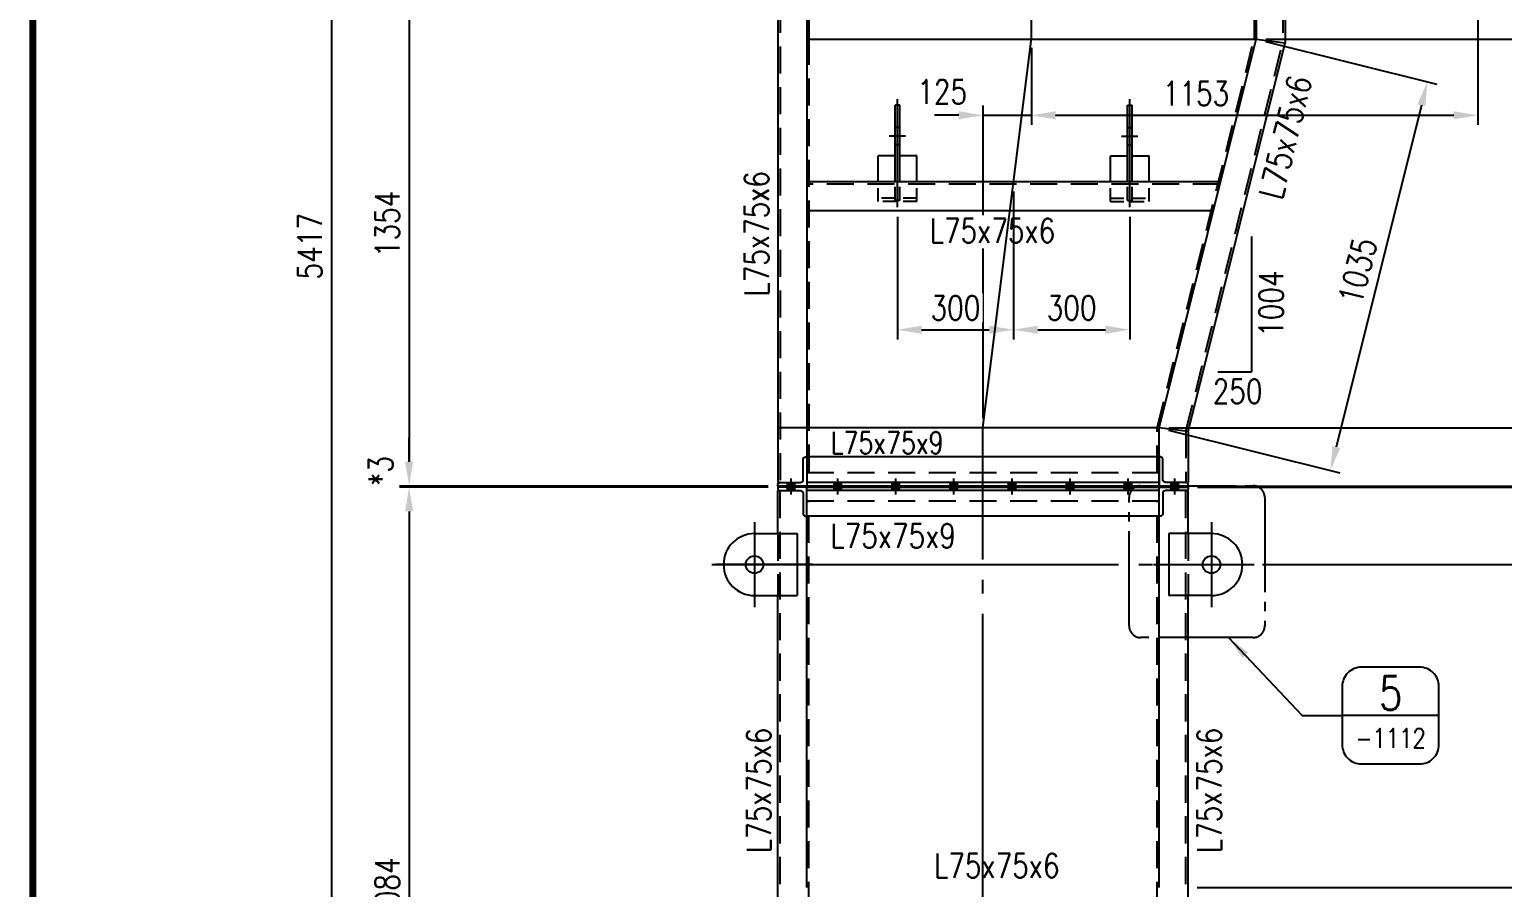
# Model space of a CAD drawing. Header units: millimetres. Extents: x 0 to 134087, y -49114 to 20834.
# Drawn here: x 24335 to 28139, y -40009 to -37793 of the extents above; entities that cross this region are included whole.
import ezdxf
from ezdxf.enums import TextEntityAlignment as Align

# ---------------------------------------------------------------- set-up
doc = ezdxf.new("R2010")
doc.units = ezdxf.units.MM
doc.header["$LTSCALE"] = 35
for name, pattern in [('JNK-CENTER', [34, 30, -1.5, 1, -1.5]), ('JNK-HIDDEN', [3, 2, -1]), ('PH2', [15, 10, -1, 1, -1, 1, -1])]:
    doc.linetypes.add(name, pattern=pattern)
for name, color, linetype in [('CEN-R', 1, 'JNK-CENTER'), ('CON-G', 3, 'Continuous'), ('CON-W', 7, 'Continuous'), ('CON-Y', 2, 'Continuous'), ('det', 2, 'PH2'), ('Dim-W', 7, 'Continuous'), ('HID-Y', 2, 'JNK-HIDDEN'), ('STL-OBJT', 7, 'Continuous'), ('TXTD-Y', 2, 'Continuous'), ('TXTN-G', 3, 'Continuous')]:
    doc.layers.add(name, color=color, linetype=linetype)
doc.styles.add('SIMPLEX', font='simplex.shx', dxfattribs={"width": 0.8})
doc.dimstyles.new('DIM25', dxfattribs={"dimscale": 25, "dimtxt": 2.5, "dimasz": 2.5, "dimexe": 1, "dimexo": 1, "dimgap": 1, "dimtad": 1, "dimdec": 1, "dimdsep": 46, "dimtxsty": 'SIMPLEX', "dimcen": 0, "dimclrt": 2, "dimazin": 2, "dimtfac": 1, "dimtdec": 1, "dimtix": 1, "dimtmove": 2, "dimatfit": 0, "dimfxl": 0.18, "dimtolj": 1, "dimtzin": 0, "dimarcsym": 0})

# ---------------------------------------------------------------- blocks, each defined once
blk = doc.blocks.new('TITLE')
at = {"color": 7, "const_width": 0.707}
blk.add_lwpolyline([(28.29, 17.68), (28.29, 577.52)], dxfattribs=at)
blk = doc.blocks.new('*D2313')
at = {"layer": 'DEFPOINTS', "color": 0, "transparency": 16777216}
for p in [(27577.8, -37617.7), (27502.8, -37817.7), (29202.6, -37817.7)]:
    blk.add_point(p, dxfattribs=at)
at = {"layer": 'Dim-W', "color": 0, "lineweight": -2, "transparency": 16777216}
for p, q in [((27602.8, -37617.7), (29227.6, -37617.7)), ((29202.6, -37680.2), (29202.6, -37755.2)), ((27527.8, -37817.7), (29227.6, -37817.7))]:
    blk.add_line(p, q, dxfattribs=at)
at = {"layer": 'Dim-W', "color": 0, "transparency": 16777216}
for points in [[(29192.2, -37680.2), (29213, -37680.2), (29202.6, -37617.7)], [(29192.2, -37755.2), (29213, -37755.2), (29202.6, -37817.7)]]:
    blk.add_solid(points, dxfattribs=at)
at = {"layer": 'Dim-W', "color": 2, "transparency": 16777216, "insert": (29146.3, -37717.7), "char_height": 62.5, "attachment_point": 5, "rotation": 90, "style": 'SIMPLEX', "bg_fill": 3, "box_fill_scale": 1.1, "bg_fill_color": 256, "bg_fill_true_color": 13158600, "bg_fill_transparency": 0}
blk.add_mtext('\\A1;200', dxfattribs=at)
blk = doc.blocks.new('*D2314')
at = {"layer": 'DEFPOINTS', "color": 0, "transparency": 16777216}
for p in [(27502.8, -37817.7), (27252.8, -38821.7), (29202.6, -38821.7)]:
    blk.add_point(p, dxfattribs=at)
at = {"layer": 'Dim-W', "color": 0, "lineweight": -2, "transparency": 16777216}
for p, q in [((27527.8, -37817.7), (29227.6, -37817.7)), ((29202.6, -37880.2), (29202.6, -38759.2)), ((27277.8, -38821.7), (29227.6, -38821.7))]:
    blk.add_line(p, q, dxfattribs=at)
at = {"layer": 'Dim-W', "color": 0, "transparency": 16777216}
for points in [[(29192.2, -37880.2), (29213, -37880.2), (29202.6, -37817.7)], [(29192.2, -38759.2), (29213, -38759.2), (29202.6, -38821.7)]]:
    blk.add_solid(points, dxfattribs=at)
at = {"layer": 'Dim-W', "color": 2, "transparency": 16777216, "insert": (29146.3, -38319.7), "char_height": 62.5, "attachment_point": 5, "rotation": 90, "style": 'SIMPLEX', "bg_fill": 3, "box_fill_scale": 1.1, "bg_fill_color": 256, "bg_fill_true_color": 13158600, "bg_fill_transparency": 0}
blk.add_mtext('\\A1;1004', dxfattribs=at)
blk = doc.blocks.new('*D2319')
at = {"layer": 'DEFPOINTS', "color": 0, "transparency": 16777216}
for p in [(27255.6, -35641.7), (25115.8, -41058.7), (26252.8, -41058.7)]:
    blk.add_point(p, dxfattribs=at)
at = {"layer": 'Dim-W', "color": 0, "lineweight": -2, "transparency": 16777216}
for p, q in [((27230.6, -35641.7), (25090.8, -35641.7)), ((25115.8, -35704.2), (25115.8, -40996.2)), ((26227.8, -41058.7), (25090.8, -41058.7))]:
    blk.add_line(p, q, dxfattribs=at)
at = {"layer": 'Dim-W', "color": 0, "transparency": 16777216}
for points in [[(25105.4, -35704.2), (25126.2, -35704.2), (25115.8, -35641.7)], [(25105.4, -40996.2), (25126.2, -40996.2), (25115.8, -41058.7)]]:
    blk.add_solid(points, dxfattribs=at)
at = {"layer": 'Dim-W', "color": 2, "transparency": 16777216, "insert": (25059.6, -38352.7), "char_height": 62.5, "attachment_point": 5, "rotation": 90, "style": 'SIMPLEX', "bg_fill": 3, "box_fill_scale": 1.1, "bg_fill_color": 256, "bg_fill_true_color": 13158600, "bg_fill_transparency": 0}
blk.add_mtext('\\A1;5417', dxfattribs=at)
blk = doc.blocks.new('*D2320')
at = {"layer": 'DEFPOINTS', "color": 0, "transparency": 16777216}
for p in [(27502.8, -37817.7), (27252.8, -38821.7), (27695, -38931.8)]:
    blk.add_point(p, dxfattribs=at)
at = {"layer": 'Dim-W', "color": 0, "lineweight": -2, "transparency": 16777216}
for p, q in [((27527, -37823.7), (27969.3, -37933.8)), ((27929.9, -37988.4), (27710.1, -38871.2)), ((27277, -38827.7), (27719.3, -38937.8))]:
    blk.add_line(p, q, dxfattribs=at)
at = {"layer": 'Dim-W', "color": 0, "transparency": 16777216}
for points in [[(27919.8, -37985.9), (27940, -37991), (27945, -37927.8)], [(27700, -38868.6), (27720.2, -38873.7), (27695, -38931.8)]]:
    blk.add_solid(points, dxfattribs=at)
at = {"layer": 'Dim-W', "color": 2, "transparency": 16777216, "insert": (27765.4, -38416.2), "char_height": 62.5, "attachment_point": 5, "rotation": 76.0175, "style": 'SIMPLEX', "bg_fill": 3, "box_fill_scale": 1.1, "bg_fill_color": 256, "bg_fill_true_color": 13158600, "bg_fill_transparency": 0}
blk.add_mtext('\\A1;1035', dxfattribs=at)
blk = doc.blocks.new('*D2398')
at = {"layer": 'DEFPOINTS', "color": 0, "transparency": 16777216}
for p in [(26922.8, -37814.7), (26922.8, -38014.3), (26797.8, -38821.7)]:
    blk.add_point(p, dxfattribs=at)
at = {"layer": 'Dim-W', "color": 0, "lineweight": -2, "transparency": 16777216}
for p, q in [((26922.8, -37839.7), (26922.8, -38039.3)), ((26797.8, -38272.6), (26797.8, -37989.3)), ((26735.3, -38014.3), (26672.8, -38014.3)), ((26797.8, -38014.3), (26922.8, -38014.3)), ((26985.3, -38014.3), (27047.8, -38014.3)), ((26797.8, -38796.7), (26797.8, -38358.3))]:
    blk.add_line(p, q, dxfattribs=at)
at = {"layer": 'Dim-W', "color": 0, "transparency": 16777216}
blk.add_solid([(26985.3, -38003.9), (26985.3, -38024.7), (26922.8, -38014.3)], dxfattribs=at)
at = {"layer": 'Dim-W', "color": 2, "transparency": 16777216, "insert": (26692.3, -37953.6), "char_height": 62.5, "attachment_point": 5, "style": 'SIMPLEX', "bg_fill": 3, "box_fill_scale": 1.1, "bg_fill_color": 256, "bg_fill_true_color": 13158600, "bg_fill_transparency": 0}
blk.add_mtext('\\A1;125', dxfattribs=at)
at = {"layer": 'Dim-W', "color": 0, "transparency": 16777216}
blk.add_solid([(26735.3, -38003.9), (26735.3, -38024.7), (26797.8, -38014.3)], dxfattribs=at)
blk = doc.blocks.new('_DotSmall')
at = {"color": 0, "linetype": 'ByBlock', "const_width": 0.5}
blk.add_lwpolyline([(-0.0625, 0, 1), (0.0625, 0, 1)], format="xyb", close=True, dxfattribs=at)
blk = doc.blocks.new('*D2328')
at = {"layer": 'DEFPOINTS', "color": 0, "transparency": 16777216}
for p in [(29202.6, -38821.7), (27327, -38971.7), (29202.6, -38971.7)]:
    blk.add_point(p, dxfattribs=at)
at = {"layer": 'Dim-W', "color": 0, "lineweight": -2, "transparency": 16777216}
for p, q in [((29202.6, -38821.7), (29202.6, -38971.7)), ((27352, -38971.7), (29227.6, -38971.7))]:
    blk.add_line(p, q, dxfattribs=at)
at = {"layer": 'Dim-W', "color": 0, "lineweight": -2, "transparency": 16777216, "xscale": 62.5, "yscale": 62.5, "zscale": 62.5, "rotation": 270}
blk.add_blockref('_DotSmall', (29202.6, -38971.7), dxfattribs=at)
at = {"layer": 'Dim-W', "color": 2, "transparency": 16777216, "insert": (29146.3, -38896.7), "char_height": 62.5, "attachment_point": 5, "rotation": 90, "style": 'SIMPLEX'}
blk.add_mtext('\\A1;150', dxfattribs=at)
blk = doc.blocks.new('_None')
blk = doc.blocks.new('*D2329')
at = {"layer": 'DEFPOINTS', "color": 0, "transparency": 16777216}
for p in [(27327, -38974.7), (27337.9, -41058.7), (29402.6, -41058.7)]:
    blk.add_point(p, dxfattribs=at)
at = {"layer": 'Dim-W', "color": 0, "lineweight": -2, "transparency": 16777216}
for p, q in [((27352, -38974.7), (29427.6, -38974.7)), ((29402.6, -39037.2), (29402.6, -40996.2)), ((27362.9, -41058.7), (29427.6, -41058.7))]:
    blk.add_line(p, q, dxfattribs=at)
at = {"layer": 'Dim-W', "color": 0, "transparency": 16777216}
for points in [[(29392.2, -39037.2), (29413, -39037.2), (29402.6, -38974.7)], [(29392.2, -40996.2), (29413, -40996.2), (29402.6, -41058.7)]]:
    blk.add_solid(points, dxfattribs=at)
at = {"layer": 'Dim-W', "color": 2, "transparency": 16777216, "insert": (29346.3, -40016.7), "char_height": 62.5, "attachment_point": 5, "rotation": 90, "style": 'SIMPLEX', "bg_fill": 3, "box_fill_scale": 1.1, "bg_fill_color": 256, "bg_fill_true_color": 13158600, "bg_fill_transparency": 0}
blk.add_mtext('\\A1;2084', dxfattribs=at)
blk = doc.blocks.new('*D2330')
at = {"layer": 'DEFPOINTS', "color": 0, "transparency": 16777216}
for p in [(27327, -38974.7), (27326.2, -40008.7), (29202.6, -40008.7)]:
    blk.add_point(p, dxfattribs=at)
at = {"layer": 'Dim-W', "color": 0, "lineweight": -2, "transparency": 16777216}
for p, q in [((27352, -38974.7), (29227.6, -38974.7)), ((29202.6, -39037.2), (29202.6, -39946.2)), ((27351.2, -40008.7), (29227.6, -40008.7))]:
    blk.add_line(p, q, dxfattribs=at)
at = {"layer": 'Dim-W', "color": 0, "transparency": 16777216}
for points in [[(29192.2, -39037.2), (29213, -39037.2), (29202.6, -38974.7)], [(29192.2, -39946.2), (29213, -39946.2), (29202.6, -40008.7)]]:
    blk.add_solid(points, dxfattribs=at)
at = {"layer": 'Dim-W', "color": 2, "transparency": 16777216, "insert": (29146.3, -39491.7), "char_height": 62.5, "attachment_point": 5, "rotation": 90, "style": 'SIMPLEX', "bg_fill": 3, "box_fill_scale": 1.1, "bg_fill_color": 256, "bg_fill_true_color": 13158600, "bg_fill_transparency": 0}
blk.add_mtext('\\A1;1034', dxfattribs=at)
blk = doc.blocks.new('det-tag')
at = {"layer": 'CON-Y'}
blk.add_line((5, 0), (-5, 0), dxfattribs=at)
blk.add_lwpolyline([(-3, -5), (3, -5, 0.414214), (5, -3), (5, 3, 0.414214), (3, 5), (-3, 5, 0.414214), (-5, 3), (-5, -3, 0.414214)], format="xyb", close=True, dxfattribs=at)
at = {"layer": 'CON-G', "style": 'SIMPLEX', "width": 0.8}
blk.add_attdef('TAG', text='', height=3.5, dxfattribs=at).set_placement((0.02, 0.58), align=Align.CENTER)
at = {"layer": 'CON-Y', "style": 'SIMPLEX', "width": 0.8}
blk.add_attdef('-8888', text='', height=2, dxfattribs=at).set_placement((0, -3.34), align=Align.CENTER)
blk = doc.blocks.new('*D2334')
at = {"layer": 'DEFPOINTS', "color": 0, "transparency": 16777216}
for p in [(26267.8, -37617.7), (25315.8, -38971.7), (26267.8, -38971.7)]:
    blk.add_point(p, dxfattribs=at)
at = {"layer": 'Dim-W', "color": 0, "lineweight": -2, "transparency": 16777216}
for p, q in [((26242.8, -37617.7), (25290.8, -37617.7)), ((25315.8, -37680.2), (25315.8, -38909.2)), ((26242.8, -38971.7), (25290.8, -38971.7))]:
    blk.add_line(p, q, dxfattribs=at)
at = {"layer": 'Dim-W', "color": 0, "transparency": 16777216}
for points in [[(25305.4, -37680.2), (25326.2, -37680.2), (25315.8, -37617.7)], [(25305.4, -38909.2), (25326.2, -38909.2), (25315.8, -38971.7)]]:
    blk.add_solid(points, dxfattribs=at)
at = {"layer": 'Dim-W', "color": 2, "transparency": 16777216, "insert": (25259.6, -38294.7), "char_height": 62.5, "attachment_point": 5, "rotation": 90, "style": 'SIMPLEX', "bg_fill": 3, "box_fill_scale": 1.1, "bg_fill_color": 256, "bg_fill_true_color": 13158600, "bg_fill_transparency": 0}
blk.add_mtext('\\A1;1354', dxfattribs=at)
blk = doc.blocks.new('*D2335')
at = {"layer": 'DEFPOINTS', "color": 0, "transparency": 16777216}
for p in [(26267.8, -38974.7), (25315.8, -41058.7), (26252.8, -41058.7)]:
    blk.add_point(p, dxfattribs=at)
at = {"layer": 'Dim-W', "color": 0, "lineweight": -2, "transparency": 16777216}
for p, q in [((26242.8, -38974.7), (25290.8, -38974.7)), ((25315.8, -39037.2), (25315.8, -40996.2)), ((26227.8, -41058.7), (25290.8, -41058.7))]:
    blk.add_line(p, q, dxfattribs=at)
at = {"layer": 'Dim-W', "color": 0, "transparency": 16777216}
for points in [[(25305.4, -39037.2), (25326.2, -39037.2), (25315.8, -38974.7)], [(25305.4, -40996.2), (25326.2, -40996.2), (25315.8, -41058.7)]]:
    blk.add_solid(points, dxfattribs=at)
at = {"layer": 'Dim-W', "color": 2, "transparency": 16777216, "insert": (25259.6, -40016.7), "char_height": 62.5, "attachment_point": 5, "rotation": 90, "style": 'SIMPLEX', "bg_fill": 3, "box_fill_scale": 1.1, "bg_fill_color": 256, "bg_fill_true_color": 13158600, "bg_fill_transparency": 0}
blk.add_mtext('\\A1;2084', dxfattribs=at)
blk = doc.blocks.new('*D2336')
at = {"layer": 'DEFPOINTS', "color": 0, "transparency": 16777216}
for p in [(25315.8, -38971.7), (25315.8, -38974.7), (25315.8, -38974.7)]:
    blk.add_point(p, dxfattribs=at)
at = {"layer": 'Dim-W', "color": 0, "lineweight": -2, "transparency": 16777216}
for p, q in [((25315.8, -38909.2), (25315.8, -38846.7)), ((25315.8, -38971.7), (25315.8, -38974.7)), ((25315.8, -39037.2), (25315.8, -39099.7))]:
    blk.add_line(p, q, dxfattribs=at)
at = {"layer": 'Dim-W', "color": 0, "transparency": 16777216}
for points in [[(25305.4, -38909.2), (25326.2, -38909.2), (25315.8, -38971.7)], [(25305.4, -39037.2), (25326.2, -39037.2), (25315.8, -38974.7)]]:
    blk.add_solid(points, dxfattribs=at)
at = {"layer": 'Dim-W', "color": 2, "transparency": 16777216, "insert": (25242.6, -38932.8), "char_height": 62.5, "attachment_point": 5, "rotation": 90, "style": 'SIMPLEX', "bg_fill": 3, "box_fill_scale": 1.1, "bg_fill_color": 256, "bg_fill_true_color": 13158600, "bg_fill_transparency": 0}
blk.add_mtext('\\A1;*3', dxfattribs=at)
blk = doc.blocks.new('*D2337')
at = {"layer": 'DEFPOINTS', "color": 0, "transparency": 16777216}
for p in [(27577.8, -37617.7), (27327.8, -38971.7), (29402.6, -38971.7)]:
    blk.add_point(p, dxfattribs=at)
at = {"layer": 'Dim-W', "color": 0, "lineweight": -2, "transparency": 16777216}
for p, q in [((27602.8, -37617.7), (29427.6, -37617.7)), ((29402.6, -37680.2), (29402.6, -38909.2)), ((27352.8, -38971.7), (29427.6, -38971.7))]:
    blk.add_line(p, q, dxfattribs=at)
at = {"layer": 'Dim-W', "color": 0, "transparency": 16777216}
for points in [[(29392.2, -37680.2), (29413, -37680.2), (29402.6, -37617.7)], [(29392.2, -38909.2), (29413, -38909.2), (29402.6, -38971.7)]]:
    blk.add_solid(points, dxfattribs=at)
at = {"layer": 'Dim-W', "color": 2, "transparency": 16777216, "insert": (29346.3, -38294.7), "char_height": 62.5, "attachment_point": 5, "rotation": 90, "style": 'SIMPLEX', "bg_fill": 3, "box_fill_scale": 1.1, "bg_fill_color": 256, "bg_fill_true_color": 13158600, "bg_fill_transparency": 0}
blk.add_mtext('\\A1;1354', dxfattribs=at)
blk = doc.blocks.new('*D2338')
at = {"layer": 'DEFPOINTS', "color": 0, "transparency": 16777216}
for p in [(27620.2, -38974.7), (27494.9, -39174.7), (29002.6, -39174.7)]:
    blk.add_point(p, dxfattribs=at)
at = {"layer": 'Dim-W', "color": 0, "lineweight": -2, "transparency": 16777216}
for p, q in [((27645.2, -38974.7), (29027.6, -38974.7)), ((29002.6, -39037.2), (29002.6, -39112.2)), ((27519.9, -39174.7), (29027.6, -39174.7))]:
    blk.add_line(p, q, dxfattribs=at)
at = {"layer": 'Dim-W', "color": 0, "transparency": 16777216}
for points in [[(28992.2, -39037.2), (29013, -39037.2), (29002.6, -38974.7)], [(28992.2, -39112.2), (29013, -39112.2), (29002.6, -39174.7)]]:
    blk.add_solid(points, dxfattribs=at)
at = {"layer": 'Dim-W', "color": 2, "transparency": 16777216, "insert": (28946.3, -39074.7), "char_height": 62.5, "attachment_point": 5, "rotation": 90, "style": 'SIMPLEX', "bg_fill": 3, "box_fill_scale": 1.1, "bg_fill_color": 256, "bg_fill_true_color": 13158600, "bg_fill_transparency": 0}
blk.add_mtext('\\A1;200', dxfattribs=at)
blk = doc.blocks.new('A$C103F429F')
at = {"layer": 'CEN-R'}
for p, q in [((50, 0), (50, 278.5)), ((29, 183.5), (71, 183.5))]:
    blk.add_line(p, q, dxfattribs=at)
at = {"layer": 'CON-G'}
for p, q in [((44, 66.5), (44, 263.5)), ((44, 263.5), (56, 263.5)), ((56, 66.5), (56, 263.5)), ((0, 132.8), (44, 132.8)), ((0, 66.5), (0, 132.8)), ((56, 132.8), (100, 132.8)), ((100, 66.5), (100, 132.8))]:
    blk.add_line(p, q, dxfattribs=at)
at = {"layer": 'HID-Y'}
for p, q in [((44, 206), (56, 206)), ((44, 161), (56, 161)), ((44, 17.2), (56, 17.2))]:
    blk.add_line(p, q, dxfattribs=at)
at = {"layer": 'HID-Y', "ltscale": 0.5}
for p, q in [((0, 14.4), (0, 66.5)), ((44, 17.2), (44, 66.5)), ((56, 17.2), (56, 66.5)), ((100, 14.4), (100, 66.5)), ((0, 23.6), (44, 23.6)), ((0, 14.4), (100, 14.4)), ((56, 23.6), (100, 23.6))]:
    blk.add_line(p, q, dxfattribs=at)
blk = doc.blocks.new('*D2341')
at = {"layer": 'DEFPOINTS', "color": 0, "transparency": 16777216}
for p in [(26876.6, -38186.1), (26576.6, -38251.6), (26876.6, -38568.1)]:
    blk.add_point(p, dxfattribs=at)
at = {"layer": 'Dim-W', "color": 0, "lineweight": -2, "transparency": 16777216}
for p, q in [((26876.6, -38211.1), (26876.6, -38593.1)), ((26576.6, -38276.6), (26576.6, -38593.1)), ((26639.1, -38568.1), (26814.1, -38568.1))]:
    blk.add_line(p, q, dxfattribs=at)
at = {"layer": 'Dim-W', "color": 0, "transparency": 16777216}
for points in [[(26639.1, -38557.7), (26639.1, -38578.5), (26576.6, -38568.1)], [(26814.1, -38557.7), (26814.1, -38578.5), (26876.6, -38568.1)]]:
    blk.add_solid(points, dxfattribs=at)
at = {"layer": 'Dim-W', "color": 2, "transparency": 16777216, "insert": (26726.6, -38511.8), "char_height": 62.5, "attachment_point": 5, "style": 'SIMPLEX', "bg_fill": 3, "box_fill_scale": 1.1, "bg_fill_color": 256, "bg_fill_true_color": 13158600, "bg_fill_transparency": 0}
blk.add_mtext('\\A1;300', dxfattribs=at)
blk = doc.blocks.new('*D2342')
at = {"layer": 'DEFPOINTS', "color": 0, "transparency": 16777216}
for p in [(27176.6, -38251.6), (26876.6, -38568.1), (27176.6, -38568.1)]:
    blk.add_point(p, dxfattribs=at)
at = {"layer": 'Dim-W', "color": 0, "lineweight": -2, "transparency": 16777216}
for p, q in [((27176.6, -38276.6), (27176.6, -38593.1)), ((26939.1, -38568.1), (27114.1, -38568.1))]:
    blk.add_line(p, q, dxfattribs=at)
at = {"layer": 'Dim-W', "color": 0, "transparency": 16777216}
for points in [[(26939.1, -38557.7), (26939.1, -38578.5), (26876.6, -38568.1)], [(27114.1, -38557.7), (27114.1, -38578.5), (27176.6, -38568.1)]]:
    blk.add_solid(points, dxfattribs=at)
at = {"layer": 'Dim-W', "color": 2, "transparency": 16777216, "insert": (27026.6, -38511.8), "char_height": 62.5, "attachment_point": 5, "style": 'SIMPLEX', "bg_fill": 3, "box_fill_scale": 1.1, "bg_fill_color": 256, "bg_fill_true_color": 13158600, "bg_fill_transparency": 0}
blk.add_mtext('\\A1;300', dxfattribs=at)
blk = doc.blocks.new('*D2350')
at = {"layer": 'DEFPOINTS', "color": 0, "transparency": 16777216}
for p in [(28075.8, -37539.4), (26922.8, -38014.3), (28075.8, -38014.3)]:
    blk.add_point(p, dxfattribs=at)
at = {"layer": 'Dim-W', "color": 0, "lineweight": -2, "transparency": 16777216}
for p, q in [((28075.8, -37564.4), (28075.8, -38039.3)), ((26985.3, -38014.3), (28013.3, -38014.3))]:
    blk.add_line(p, q, dxfattribs=at)
at = {"layer": 'Dim-W', "color": 0, "transparency": 16777216}
for points in [[(26985.3, -38003.9), (26985.3, -38024.7), (26922.8, -38014.3)], [(28013.3, -38003.9), (28013.3, -38024.7), (28075.8, -38014.3)]]:
    blk.add_solid(points, dxfattribs=at)
at = {"layer": 'Dim-W', "color": 2, "transparency": 16777216, "insert": (27347.9, -37958), "char_height": 62.5, "attachment_point": 5, "style": 'SIMPLEX', "bg_fill": 3, "box_fill_scale": 1.1, "bg_fill_color": 256, "bg_fill_true_color": 13158600, "bg_fill_transparency": 0}
blk.add_mtext('\\A1;1153', dxfattribs=at)

msp = doc.modelspace()

# ---------------------------------------------------------------- hatches: boundary and pattern name
at = {"layer": 'CON-W'}
h = msp.add_hatch(color=256, dxfattribs=at)
h.paths.add_polyline_path([(27283.2559, -38962.6754), (27302.2559, -38962.6754), (27302.2559, -38971.6754), (27283.2559, -38971.6754)])
h.paths.add_polyline_path([(27283.2559, -38974.6754), (27302.2559, -38974.6754), (27302.2559, -38983.6754), (27283.2559, -38983.6754)])

# ---------------------------------------------------------------- linework, layer by layer
at = {"layer": 'CEN-R'}
for p, q in [((26922.7559, -37814.6754), (26922.7559, -36792.2148)), ((26797.7559, -38821.6754), (26922.7559, -37814.6754)), ((26797.7559, -41541.6754), (26797.7559, -38821.6754))]:
    msp.add_line(p, q, dxfattribs=at)
at = {"layer": 'CON-G'}
for p, q in [((26267.7559, -37626.6754), (26267.7559, -38962.6754)), ((27577.7559, -37626.6754), (27577.7559, -37826.8726)), ((27502.7559, -37692.6754), (27502.7559, -37817.6754)), ((26342.7559, -37817.6754), (27502.7559, -37817.6754)), ((27252.7559, -38821.6754), (27502.7559, -37817.6754)), ((27327.7559, -38830.8726), (27577.7559, -37826.8726)), ((27502.7559, -37817.6754), (27577.7559, -37826.8726)), ((27277.7559, -39094.6754), (27277.7559, -39254.6754))]:
    msp.add_line(p, q, dxfattribs=at)
msp.add_lwpolyline([(26342.7559, -37652.6754), (26342.7559, -37814.6754), (26342.7559, -38896.6754)], dxfattribs=at)
at = {"layer": 'HID-Y'}
for p, q in [((26273.7559, -37626.6754), (26273.7559, -38962.6754)), ((27497.7559, -37652.6754), (27497.7559, -37817.0623)), ((27571.7559, -37626.6754), (27571.7559, -37826.1369)), ((27247.7559, -38821.0623), (27497.7559, -37817.0623)), ((27321.7559, -38830.1369), (27571.7559, -37826.1369)), ((27283.2559, -38971.6754), (27283.2559, -38962.6754)), ((27283.2559, -38983.6754), (27283.2559, -38974.6754)), ((27302.2559, -38971.6754), (27302.2559, -38962.6754)), ((27302.2559, -38983.6754), (27302.2559, -38974.6754))]:
    msp.add_line(p, q, dxfattribs=at)
msp.add_lwpolyline([(26347.7559, -37652.6754), (26347.7559, -37814.3552), (26347.7559, -38936.6754)], dxfattribs=at)

# ---------------------------------------------------------------- block references
at = {"linetype": 'ByBlock', "xscale": 24.99999999749996, "yscale": 24.99999999749996, "zscale": 24.99999999749996}
msp.add_blockref('TITLE', (23636.9795, -49114.431), dxfattribs=at)

# ---------------------------------------------------------------- next in the draw order: dimensions: what is measured, and where the dimension line sits
at = {"layer": 'Dim-W'}
dim = msp.add_linear_dim(base=(29202.5705, -37817.6754), p1=(27577.7559, -37617.6754), p2=(27502.7559, -37817.6754), angle=90, dimstyle='DIM25', override={"dimdec": 0, "dimadec": 1, "dimazin": 3, "dimtdec": 0, "dimtix": 0, "dimtfill": 1}, dxfattribs=at)
dim.commit()
dim.dimension.update_dxf_attribs({"geometry": '*D2313', "text_midpoint": (29146.3205, -37717.6754)})

# ---------------------------------------------------------------- next in the draw order: dimensions: what is measured, and where the dimension line sits
dim = msp.add_linear_dim(base=(29202.5705, -38821.6754), p1=(27502.7559, -37817.6754), p2=(27252.7559, -38821.6754), angle=90, dimstyle='DIM25', override={"dimdec": 0, "dimadec": 1, "dimazin": 3, "dimtdec": 0, "dimtix": 0, "dimtfill": 1}, dxfattribs=at)
dim.commit()
dim.dimension.update_dxf_attribs({"geometry": '*D2314', "text_midpoint": (29146.3205, -38319.6754)})

# ---------------------------------------------------------------- next in the draw order: dimensions: what is measured, and where the dimension line sits
dim = msp.add_linear_dim(base=(25115.8303, -41058.6754), p1=(27255.5998, -35641.6754), p2=(26252.7559, -41058.6754), angle=90, dimstyle='DIM25', override={"dimdec": 0, "dimadec": 1, "dimazin": 3, "dimtdec": 0, "dimtix": 0, "dimtmove": 0, "dimtfill": 1}, dxfattribs=at)
dim.commit()
dim.dimension.update_dxf_attribs({"geometry": '*D2319', "text_midpoint": (25115.8303, -38352.6754), "dimtype": 160})

# ---------------------------------------------------------------- next in the draw order: hatches: boundary and pattern name
at = {"layer": 'CON-W'}
h = msp.add_hatch(color=256, dxfattribs=at)
h.paths.add_polyline_path([(26312.2559, -38962.6754), (26293.2559, -38962.6754), (26293.2559, -38971.6754), (26312.2559, -38971.6754)])
h.paths.add_polyline_path([(26312.2559, -38974.6754), (26293.2559, -38974.6754), (26293.2559, -38983.6754), (26312.2559, -38983.6754)])
h = msp.add_hatch(color=256, dxfattribs=at)
h.paths.add_polyline_path([(26432.2559, -38962.6754), (26413.2559, -38962.6754), (26413.2559, -38971.6754), (26432.2559, -38971.6754)])
h.paths.add_polyline_path([(26432.2559, -38974.6754), (26413.2559, -38974.6754), (26413.2559, -38983.6754), (26432.2559, -38983.6754)])
h = msp.add_hatch(color=256, dxfattribs=at)
h.paths.add_polyline_path([(26582.2559, -38962.6754), (26563.2559, -38962.6754), (26563.2559, -38971.6754), (26582.2559, -38971.6754)])
h.paths.add_polyline_path([(26582.2559, -38974.6754), (26563.2559, -38974.6754), (26563.2559, -38983.6754), (26582.2559, -38983.6754)])
h = msp.add_hatch(color=256, dxfattribs=at)
h.paths.add_polyline_path([(26732.2559, -38962.6754), (26713.2559, -38962.6754), (26713.2559, -38971.6754), (26732.2559, -38971.6754)])
h.paths.add_polyline_path([(26732.2559, -38974.6754), (26713.2559, -38974.6754), (26713.2559, -38983.6754), (26732.2559, -38983.6754)])
h = msp.add_hatch(color=256, dxfattribs=at)
h.paths.add_polyline_path([(26863.2559, -38962.6754), (26882.2559, -38962.6754), (26882.2559, -38971.6754), (26863.2559, -38971.6754)])
h.paths.add_polyline_path([(26863.2559, -38974.6754), (26882.2559, -38974.6754), (26882.2559, -38983.6754), (26863.2559, -38983.6754)])
h = msp.add_hatch(color=256, dxfattribs=at)
h.paths.add_polyline_path([(27013.2559, -38962.6754), (27032.2559, -38962.6754), (27032.2559, -38971.6754), (27013.2559, -38971.6754)])
h.paths.add_polyline_path([(27013.2559, -38974.6754), (27032.2559, -38974.6754), (27032.2559, -38983.6754), (27013.2559, -38983.6754)])
h = msp.add_hatch(color=256, dxfattribs=at)
h.paths.add_polyline_path([(27163.2559, -38962.6754), (27182.2559, -38962.6754), (27182.2559, -38971.6754), (27163.2559, -38971.6754)])
h.paths.add_polyline_path([(27163.2559, -38974.6754), (27182.2559, -38974.6754), (27182.2559, -38983.6754), (27163.2559, -38983.6754)])

# ---------------------------------------------------------------- next in the draw order: linework, layer by layer
at = {"layer": 'CEN-R'}
for p, q in [((26302.7559, -38993.6754), (26302.7559, -38952.6754)), ((26422.7559, -38993.6754), (26422.7559, -38952.6754)), ((26572.7559, -38993.6754), (26572.7559, -38952.6754)), ((26722.7559, -38993.6754), (26722.7559, -38952.6754)), ((26872.7559, -38993.6754), (26872.7559, -38952.6754)), ((27022.7559, -38993.6754), (27022.7559, -38952.6754)), ((27172.7559, -38993.6754), (27172.7559, -38952.6754)), ((26207.7559, -39064.6754), (26207.7559, -39284.6754)), ((26357.7559, -39174.6754), (26107.7559, -39174.6754))]:
    msp.add_line(p, q, dxfattribs=at)
at = {"layer": 'CON-G'}
for p, q in [((26273.7559, -38962.6754), (26267.7559, -38962.6754)), ((26267.7559, -39094.6754), (26267.7559, -38983.6754)), ((26267.7559, -38983.6754), (26273.7559, -38983.6754)), ((27252.7559, -38962.6754), (26342.7559, -38962.6754)), ((27252.7559, -38971.6754), (26342.7559, -38971.6754)), ((26342.7559, -38974.6754), (27252.7559, -38974.6754)), ((27252.7559, -38983.6754), (26342.7559, -38983.6754)), ((27252.7559, -38974.6754), (26392.7559, -38974.6754)), ((26342.7559, -40008.6754), (26342.7559, -39009.6754)), ((27252.7559, -40008.6754), (27252.7559, -39009.6754)), ((27252.7559, -39049.6754), (26342.7559, -39049.6754)), ((26207.7559, -39094.6754), (26317.7559, -39094.6754)), ((26317.7559, -39094.6754), (26317.7559, -39254.6754)), ((26207.7559, -39254.6754), (26317.7559, -39254.6754)), ((26267.7559, -41049.6754), (26267.7559, -39254.6754))]:
    msp.add_line(p, q, dxfattribs=at)
for points in [[(26342.7559, -38971.6754), (26267.7559, -38971.6754), (26267.7559, -38968.6754, -0.414213562), (26273.7559, -38962.6754), (26325.2559, -38962.6754, 0.414213562), (26333.7559, -38954.1754), (26333.7559, -38902.6754, -0.414213562), (26339.7559, -38896.6754), (26342.7559, -38896.6754)], [(26342.7559, -38974.6754), (26267.7559, -38974.6754), (26267.7559, -38977.6754, 0.414213562), (26273.7559, -38983.6754), (26325.2559, -38983.6754, -0.414213562), (26333.7559, -38992.1754), (26333.7559, -39043.6754, 0.414213562), (26339.7559, -39049.6754), (26342.7559, -39049.6754)]]:
    msp.add_lwpolyline(points, format="xyb", close=True, dxfattribs=at)
msp.add_circle((26207.7559, -39174.6754), 22.5, dxfattribs=at)
msp.add_arc((26207.7559, -39174.6754), 80, 90, 270, dxfattribs=at)
at = {"layer": 'HID-Y'}
for p, q in [((26273.7559, -41049.6754), (26273.7559, -38983.6754)), ((26293.2559, -38971.6754), (26293.2559, -38962.6754)), ((26293.2559, -38983.6754), (26293.2559, -38974.6754)), ((26312.2559, -38971.6754), (26312.2559, -38962.6754)), ((26312.2559, -38983.6754), (26312.2559, -38974.6754)), ((26413.2559, -38971.6754), (26413.2559, -38962.6754)), ((26413.2559, -38983.6754), (26413.2559, -38974.6754)), ((26432.2559, -38971.6754), (26432.2559, -38962.6754)), ((26432.2559, -38983.6754), (26432.2559, -38974.6754)), ((26563.2559, -38971.6754), (26563.2559, -38962.6754)), ((26563.2559, -38983.6754), (26563.2559, -38974.6754)), ((26582.2559, -38971.6754), (26582.2559, -38962.6754)), ((26582.2559, -38983.6754), (26582.2559, -38974.6754)), ((26713.2559, -38971.6754), (26713.2559, -38962.6754)), ((26713.2559, -38983.6754), (26713.2559, -38974.6754)), ((26732.2559, -38971.6754), (26732.2559, -38962.6754)), ((26732.2559, -38983.6754), (26732.2559, -38974.6754)), ((26863.2559, -38971.6754), (26863.2559, -38962.6754)), ((26863.2559, -38983.6754), (26863.2559, -38974.6754)), ((26882.2559, -38971.6754), (26882.2559, -38962.6754)), ((26882.2559, -38983.6754), (26882.2559, -38974.6754)), ((27013.2559, -38971.6754), (27013.2559, -38962.6754)), ((27013.2559, -38983.6754), (27013.2559, -38974.6754)), ((27032.2559, -38971.6754), (27032.2559, -38962.6754)), ((27032.2559, -38983.6754), (27032.2559, -38974.6754)), ((27163.2559, -38971.6754), (27163.2559, -38962.6754)), ((27163.2559, -38983.6754), (27163.2559, -38974.6754)), ((27182.2559, -38971.6754), (27182.2559, -38962.6754)), ((27182.2559, -38983.6754), (27182.2559, -38974.6754)), ((26342.7559, -39009.6754), (27252.7559, -39009.6754)), ((26347.7559, -41008.6754), (26347.7559, -39009.6754)), ((27247.7559, -41008.6754), (27247.7559, -39009.6754)), ((26267.7559, -39094.6754), (26267.7559, -39254.6754))]:
    msp.add_line(p, q, dxfattribs=at)

# ---------------------------------------------------------------- next in the draw order: block references
at = {"layer": 'CON-G'}
msp.add_blockref('A$C103F429F', (27126.6481, -38251.5638), dxfattribs=at)

# ---------------------------------------------------------------- next in the draw order: texts
at = {"layer": 'CON-Y', "style": 'SIMPLEX', "width": 0.8}
for p in [(26244.6611, -38482.0694), (26250.3208, -39919.482)]:
    msp.add_text('L75x75x6', height=62.5, rotation=90, dxfattribs=at).set_placement(p)
for s, p in [('L75x75x9', (26404.2091, -39131.482)), ('L75x75x6', (26671.7268, -39983.4577))]:
    msp.add_text(s, height=62.5, dxfattribs=at).set_placement(p)

# ---------------------------------------------------------------- next in the draw order: dimensions: what is measured, and where the dimension line sits
at = {"layer": 'Dim-W'}
dim = msp.add_linear_dim(base=(26922.7559, -38014.2691), p1=(26797.7559, -38821.6754), p2=(26922.7559, -37814.6754), dimstyle='DIM25', override={"dimdec": 3, "dimtdec": 3, "dimtix": 0, "dimatfit": 2, "dimtfill": 1}, dxfattribs=at)
dim.commit()
dim.dimension.update_dxf_attribs({"geometry": '*D2398', "text_midpoint": (26692.3498, -37953.5614), "dimtype": 160})
dim = msp.add_aligned_dim(p1=(27502.7559, -37817.6754), p2=(27252.7559, -38821.6754), distance=455.7692, dimstyle='DIM25', override={"dimdec": 0, "dimadec": 1, "dimazin": 3, "dimtdec": 0, "dimtix": 0, "dimtfill": 1}, dxfattribs=at)
dim.commit()
dim.dimension.update_dxf_attribs({"geometry": '*D2320', "text_midpoint": (27765.4372, -38416.2096)})

# ---------------------------------------------------------------- next in the draw order: linework, layer by layer
at = {"layer": 'CEN-R'}
for p, q in [((26797.7559, -41541.6754), (26797.7559, -38821.6754)), ((27292.7559, -38993.6754), (27292.7559, -38952.6754))]:
    msp.add_line(p, q, dxfattribs=at)
at = {"layer": 'CON-G'}
for p, q in [((27411.0119, -38186.1196), (26342.7559, -38186.1196)), ((27392.3366, -38261.1196), (26342.7559, -38261.1196)), ((27252.7559, -38821.6754), (26267.7559, -38821.6754)), ((27252.7559, -38971.6754), (27252.7559, -38821.6754)), ((27327.7559, -38830.8726), (27252.7559, -38821.6754)), ((27252.7559, -38896.6754), (26342.7559, -38896.6754))]:
    msp.add_line(p, q, dxfattribs=at)
at = {"layer": 'HID-Y'}
for p, q in [((27409.5178, -38192.1196), (26342.7559, -38192.1196)), ((27247.7559, -38936.6754), (27247.7559, -38821.0623)), ((26342.7559, -38936.6754), (27252.7559, -38936.6754))]:
    msp.add_line(p, q, dxfattribs=at)
at = {"layer": 'STL-OBJT'}
for p in [(27491.0674, -38327.4771), (27404.1825, -38676.4071)]:
    msp.add_line(p, (27491.0674, -38676.4071), dxfattribs=at)

# ---------------------------------------------------------------- next in the draw order: block references
at = {"layer": 'CON-G', "xscale": -1}
msp.add_blockref('A$C103F429F', (26626.6482, -38251.5638), dxfattribs=at)

# ---------------------------------------------------------------- next in the draw order: texts
at = {"layer": 'CON-Y', "style": 'SIMPLEX', "width": 0.8}
for s, rotation, p in [('L75x75x6', 76.0174797, (27569.6591, -38235.462)), ('1004', 90, (27573.2919, -38586.6044))]:
    msp.add_text(s, height=62.5, rotation=rotation, dxfattribs=at).set_placement(p)
for s, height, p in [('L75x75x6', 62.5, (26660.5313, -38343.4562)), ('250', 62.5, (27390.9077, -38758.3822)), ('L75x75x9', 56.25, (26404.8335, -38888.161))]:
    msp.add_text(s, height=height, dxfattribs=at).set_placement(p)

# ---------------------------------------------------------------- next in the draw order: dimensions: what is measured, and where the dimension line sits
at = {"layer": 'Dim-W'}
dim = msp.add_linear_dim(base=(29202.5705, -38971.6754), p1=(29202.5705, -38821.6754), p2=(27327.0094, -38971.6754), angle=90, dimstyle='DIM25', override={"dimdec": 0, "dimblk1": 'None', "dimblk2": 'DotSmall', "dimsah": 1, "dimtdec": 0, "dimtmove": 0, "dimatfit": 2}, dxfattribs=at)
dim.commit()
dim.dimension.update_dxf_attribs({"geometry": '*D2328', "text_midpoint": (29202.5705, -38896.6754), "dimtype": 160})

# ---------------------------------------------------------------- next in the draw order: dimensions: what is measured, and where the dimension line sits
for base, p1, p2, override, picture, middle in [((25315.8303, -38971.6754), (26267.7559, -37617.6754), (26267.7559, -38971.6754), {"dimdec": 3, "dimtdec": 3, "dimtix": 0, "dimatfit": 2, "dimtfill": 1}, '*D2334', (25259.5803, -38294.6754)), ((29402.5705, -41058.6754), (27327.0094, -38974.6754), (27337.9351, -41058.6754), {"dimdec": 0, "dimtdec": 0, "dimtix": 0, "dimatfit": 2, "dimtfill": 1}, '*D2329', (29346.3205, -40016.6754))]:
    dim = msp.add_linear_dim(base=base, p1=p1, p2=p2, angle=90, dimstyle='DIM25', override=override, dxfattribs=at)
    dim.commit()
    dim.dimension.update_dxf_attribs({"geometry": picture, "text_midpoint": middle})
dim = msp.add_linear_dim(base=(26876.6482, -38568.0841), p1=(26576.6482, -38251.5638), p2=(26876.6482, -38186.1196), dimstyle='DIM25', override={"dimdec": 3, "dimtdec": 3, "dimtix": 0, "dimatfit": 2, "dimtfill": 1}, dxfattribs=at)
dim.commit()
dim.dimension.update_dxf_attribs({"geometry": '*D2341', "text_midpoint": (26726.6482, -38511.8341)})

# ---------------------------------------------------------------- next in the draw order: dimensions: what is measured, and where the dimension line sits
dim = msp.add_linear_dim(base=(27176.6482, -38568.0841), p1=(26876.6482, -38568.0841), p2=(27176.6482, -38251.5638), dimstyle='DIM25', override={"dimdec": 3, "dimtdec": 3, "dimtix": 0, "dimatfit": 2, "dimtfill": 1}, dxfattribs=at)
dim.commit()
dim.dimension.update_dxf_attribs({"geometry": '*D2342', "text_midpoint": (27026.6482, -38511.8341)})
dim = msp.add_linear_dim(base=(29202.5705, -40008.6754), p1=(27327.0094, -38974.6754), p2=(27326.1955, -40008.6754), angle=90, dimstyle='DIM25', override={"dimdec": 0, "dimtdec": 0, "dimtix": 0, "dimatfit": 2, "dimtfill": 1}, dxfattribs=at)
dim.commit()
dim.dimension.update_dxf_attribs({"geometry": '*D2330', "text_midpoint": (29146.3205, -39491.6754)})

# ---------------------------------------------------------------- next in the draw order: linework, layer by layer
at = {"layer": 'CEN-R'}
for p, q in [((27387.7559, -39064.6754), (27387.7559, -39284.6754)), ((26097.7559, -39174.6754), (27497.7559, -39174.6754)), ((27237.7559, -39174.6754), (27487.7559, -39174.6754))]:
    msp.add_line(p, q, dxfattribs=at)
at = {"layer": 'CON-G'}
for p, q in [((27327.7559, -38830.8726), (27327.7559, -38962.6754)), ((27321.7559, -38962.6754), (27327.7559, -38962.6754)), ((27327.7559, -38983.6754), (27321.7559, -38983.6754)), ((27327.7559, -39094.6754), (27327.7559, -38983.6754)), ((27387.7559, -39094.6754), (27277.7559, -39094.6754)), ((27387.7559, -39254.6754), (27277.7559, -39254.6754)), ((27327.7559, -41049.6754), (27327.7559, -39254.6754))]:
    msp.add_line(p, q, dxfattribs=at)
for points in [[(27252.7559, -38971.6754), (27327.7559, -38971.6754), (27327.7559, -38968.6754, 0.414213562), (27321.7559, -38962.6754), (27270.2559, -38962.6754, -0.414213562), (27261.7559, -38954.1754), (27261.7559, -38902.6754, 0.414213562), (27255.7559, -38896.6754), (27252.7559, -38896.6754)], [(27252.7559, -38974.6754), (27327.7559, -38974.6754), (27327.7559, -38977.6754, -0.414213562), (27321.7559, -38983.6754), (27270.2559, -38983.6754, 0.414213562), (27261.7559, -38992.1754), (27261.7559, -39043.6754, -0.414213562), (27255.7559, -39049.6754), (27252.7559, -39049.6754)]]:
    msp.add_lwpolyline(points, format="xyb", close=True, dxfattribs=at)
msp.add_circle((27387.7559, -39174.6754), 22.5, dxfattribs=at)
msp.add_arc((27387.7559, -39174.6754), 80, 270, 90, dxfattribs=at)
at = {"layer": 'det', "ltscale": 0.7}
msp.add_lwpolyline([(27204.89, -38971.1074), (27495.3305, -38971.1074, -0.414213562), (27525.3305, -39001.1074), (27525.3305, -39332.9864, -0.414213562), (27495.3305, -39362.9864), (27204.89, -39362.9864, -0.414213562), (27174.89, -39332.9864), (27174.89, -39001.1074, -0.414213562)], format="xyb", close=True, dxfattribs=at)
at = {"layer": 'HID-Y'}
for p, q in [((27321.7559, -38830.1369), (27321.7559, -38962.6754)), ((27321.7559, -41049.6754), (27321.7559, -38983.6754)), ((27327.7559, -39094.6754), (27327.7559, -39254.6754))]:
    msp.add_line(p, q, dxfattribs=at)

# ---------------------------------------------------------------- next in the draw order: block references
at = {"layer": 'det', "ltscale": 0.7}
ref = msp.add_blockref('det-tag', (27850.2431, -39564.5363), dxfattribs=dict(at, xscale=25, yscale=25, zscale=25))
ref.add_attrib('TAG', '5', dxfattribs={"layer": 'TXTN-G', "height": 87.5, "style": 'SIMPLEX', "width": 0.8}).set_placement((27850.8264, -39550.0363), align=Align.CENTER)
ref.add_attrib('-8888', '-1112', dxfattribs={"layer": 'TXTD-Y', "height": 50, "style": 'SIMPLEX', "width": 0.8}).set_placement((27850.2431, -39648.0363), align=Align.CENTER)

# ---------------------------------------------------------------- next in the draw order: texts
at = {"layer": 'CON-Y', "style": 'SIMPLEX', "width": 0.8}
msp.add_text('L75x75x6', height=62.5, rotation=90, dxfattribs=at).set_placement((27413.3508, -39919.482))

# ---------------------------------------------------------------- next in the draw order: leaders
at = {"layer": 'STL-OBJT'}
msp.add_leader([(27432.0266, -39362.9864), (27621.9526, -39564.5363), (27725.2431, -39564.5363)], dimstyle='DIM25', dxfattribs=at)

# ---------------------------------------------------------------- next in the draw order: dimensions: what is measured, and where the dimension line sits
at = {"layer": 'Dim-W'}
for base, p1, p2, picture, middle in [((29402.5705, -38971.6754), (27577.7559, -37617.6754), (27327.7559, -38971.6754), '*D2337', (29346.3205, -38294.6754)), ((25315.8303, -41058.6754), (26267.7559, -38974.6754), (26252.7559, -41058.6754), '*D2335', (25259.5803, -40016.6754))]:
    dim = msp.add_linear_dim(base=base, p1=p1, p2=p2, angle=90, dimstyle='DIM25', override={"dimdec": 3, "dimtdec": 3, "dimtix": 0, "dimatfit": 2, "dimtfill": 1}, dxfattribs=at)
    dim.commit()
    dim.dimension.update_dxf_attribs({"geometry": picture, "text_midpoint": middle})

# ---------------------------------------------------------------- next in the draw order: dimensions: what is measured, and where the dimension line sits
dim = msp.add_linear_dim(base=(28075.7559, -38014.2691), p1=(26922.7559, -38014.2691), p2=(28075.7559, -37539.3538), dimstyle='DIM25', override={"dimdec": 0, "dimtdec": 0, "dimtix": 0, "dimatfit": 2, "dimtfill": 1}, dxfattribs=at)
dim.commit()
dim.dimension.update_dxf_attribs({"geometry": '*D2350', "text_midpoint": (27347.887, -37958.0191), "dimtype": 160})
dim = msp.add_linear_dim(base=(25315.8303, -38974.6754), p1=(25315.8303, -38971.6754), p2=(25315.8303, -38974.6754), angle=90, text='*<>', dimstyle='DIM25', override={"dimdec": 0, "dimadec": 1, "dimazin": 3, "dimtdec": 0, "dimtix": 0, "dimtfill": 1}, dxfattribs=at)
dim.commit()
dim.dimension.update_dxf_attribs({"geometry": '*D2336', "text_midpoint": (25242.6026, -38932.7561), "dimtype": 160})
dim = msp.add_linear_dim(base=(29002.5705, -39174.6754), p1=(27620.1603, -38974.6754), p2=(27494.9238, -39174.6754), angle=90, dimstyle='DIM25', override={"dimdec": 0, "dimtdec": 0, "dimtix": 0, "dimatfit": 2, "dimtfill": 1}, dxfattribs=at)
dim.commit()
dim.dimension.update_dxf_attribs({"geometry": '*D2338', "text_midpoint": (28946.3205, -39074.6754)})

doc.saveas('drawing.dxf')
